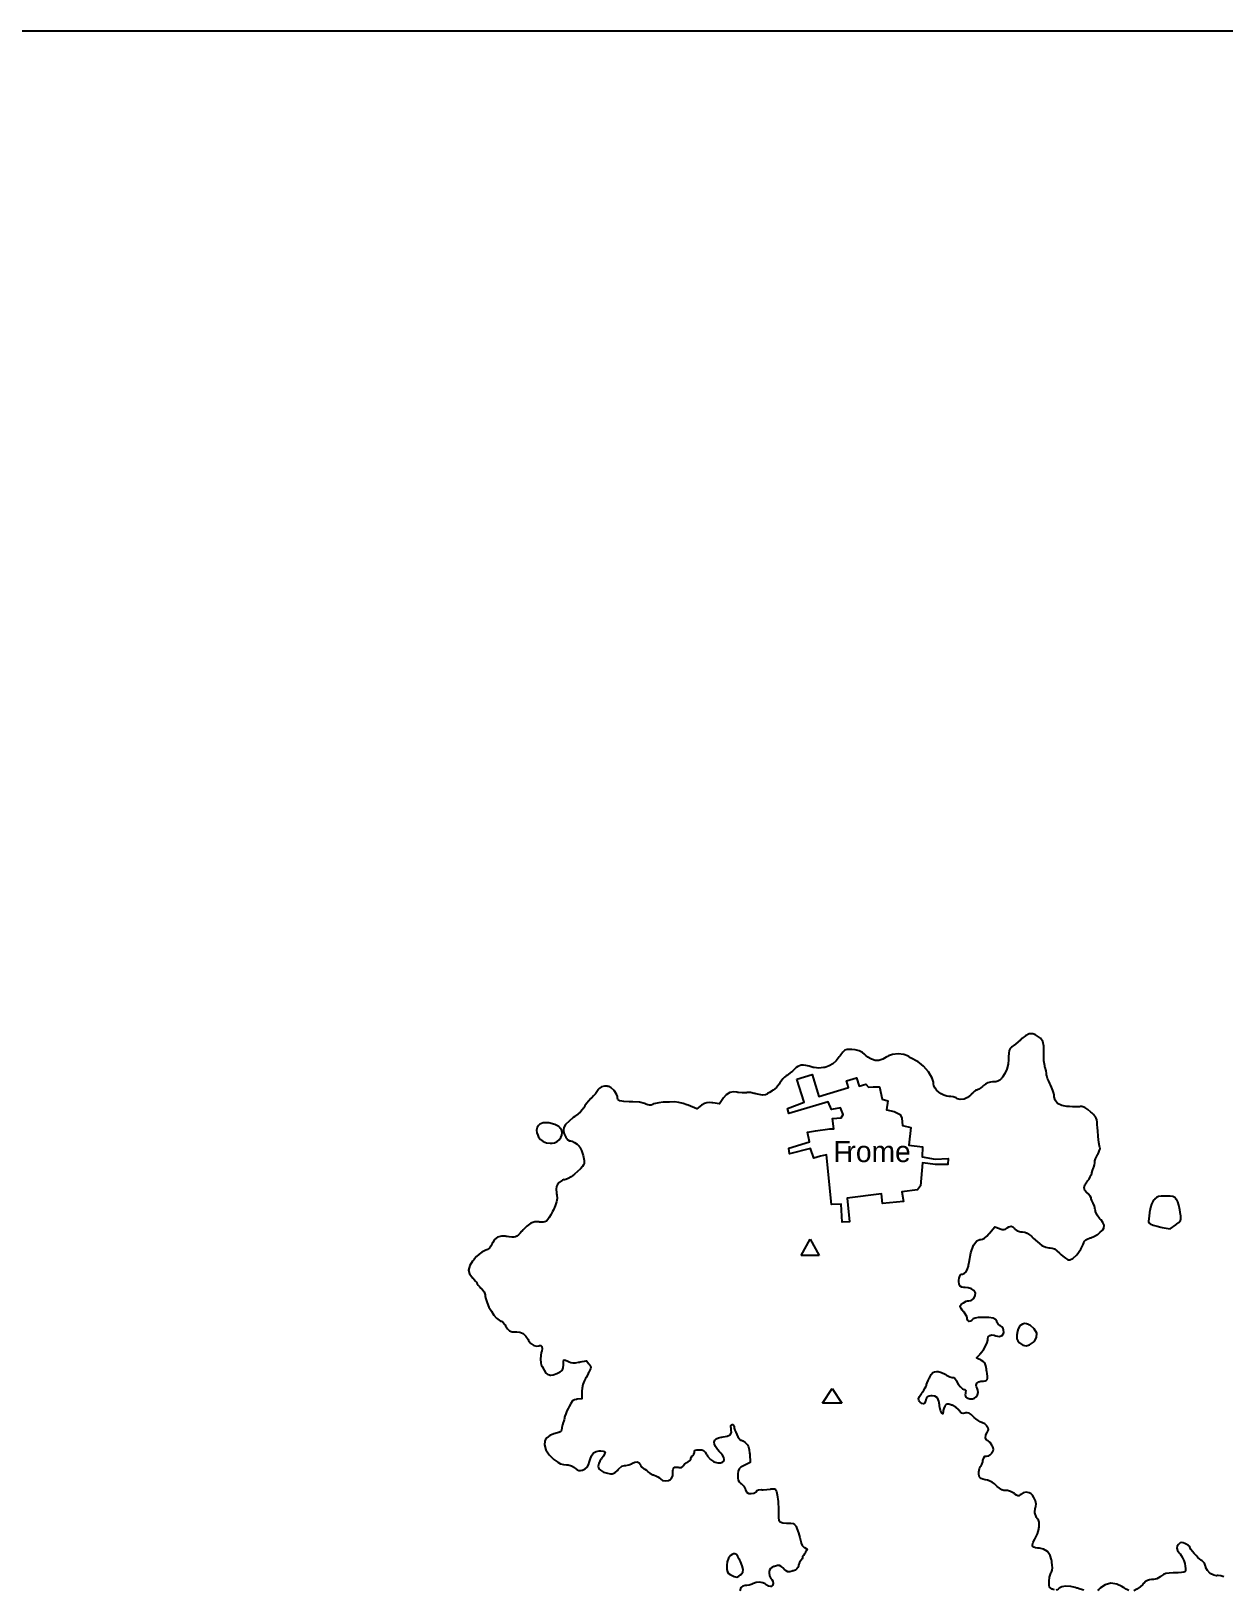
# Model space of a CAD drawing. Extents: x 0 to 24000, y 0 to 24000.
# Drawn here: x 4274 to 8164, y 18917 to 24000 of the extents above; entities that cross this region are included whole.
import ezdxf

# ---------------------------------------------------------------- set-up
doc = ezdxf.new("R2010")
doc.units = 0
for name, color, linetype in [('01A-WaterbodyTidal', 7, 'Continuous'), ('01B-LandmassTidal', 7, 'Continuous'), ('03C-BuiltUpHistoric', 7, 'Continuous'), ('06B-FeaturesSummit', 7, 'Continuous'), ('xx-NamesPlacesXXX', 7, 'Continuous')]:
    doc.layers.add(name, color=color, linetype=linetype)

msp = doc.modelspace()

# ---------------------------------------------------------------- linework, layer by layer
at = {"layer": '01A-WaterbodyTidal'}
msp.add_lwpolyline([(0, 0), (24000, 0), (24000, 24000), (0, 24000)], close=True, dxfattribs=at)
at = {"layer": '01B-LandmassTidal'}
for points in [[(7611.8, 18917), (7606.9, 18918.7), (7605.4, 18919.3), (7603.7, 18920), (7599.1, 18922.4), (7595.5, 18926.3), (7594, 18932.2), (7593.6, 18939.3), (7593.6, 18941.7), (7593.6, 18945.8), (7595.4, 18958.3), (7599.3, 18971.2), (7600.3, 18973.1), (7601.2, 18975), (7603.4, 18981), (7604.8, 18988.6), (7604.3, 18997.9), (7602.9, 19007.5), (7602.2, 19010.7), (7601.3, 19015.5), (7596.9, 19029.7), (7588.4, 19042.6), (7575.8, 19050.3), (7562.7, 19053.2), (7558.3, 19053.4), (7556, 19053.6), (7549.3, 19054.4), (7543.8, 19056.1), (7540.8, 19058.9), (7539.7, 19062.1), (7539.5, 19063.2), (7539.3, 19064.5), (7541.5, 19073.3), (7546.8, 19083), (7548.1, 19084.8), (7549.6, 19086.9), (7555.9, 19100), (7560.2, 19115.3), (7560.7, 19118.5), (7561, 19121.3), (7561.8, 19129.8), (7561.4, 19137.8), (7559.2, 19144.2), (7556, 19149.1), (7554.8, 19150.6), (7552.6, 19153.6), (7547.3, 19168.5), (7548.8, 19184.5), (7550.1, 19187.9), (7550.9, 19189.9), (7551.3, 19196.7), (7549.2, 19207.3), (7544.3, 19218.4), (7539.2, 19226), (7537.2, 19228.2), (7535.6, 19230.1), (7529.1, 19233.9), (7519.3, 19235.6), (7508.9, 19233.2), (7501.3, 19228.7), (7499.1, 19226.7), (7498.2, 19225.9), (7495.3, 19223.9), (7491.8, 19223.6), (7487.4, 19225.8), (7482.3, 19229.7), (7480.7, 19231), (7478.7, 19232.7), (7468.3, 19238.4), (7457.9, 19240.8), (7454.4, 19240.8), (7452.4, 19240.8), (7446.4, 19241.5), (7439.2, 19243.9), (7431.6, 19248.8), (7424.9, 19254.5), (7422.7, 19256.5), (7420.9, 19258.1), (7415.4, 19262.5), (7407.7, 19268), (7400.6, 19272.1), (7396.3, 19273.9), (7394.8, 19274.1), (7392.4, 19274.6), (7385.1, 19276.1), (7377.7, 19278), (7372.3, 19279.9), (7368.6, 19282.2), (7366.4, 19285), (7365.3, 19288.7), (7364.9, 19293.5), (7365, 19298.1), (7365.1, 19299.6), (7365.1, 19301.9), (7366.9, 19312.5), (7369.9, 19319.2), (7370.5, 19319.6), (7371.1, 19320), (7374.5, 19325.9), (7377.3, 19335.2), (7377.6, 19337.2), (7378, 19339.4), (7380.9, 19348.3), (7384, 19352.9), (7385.1, 19352.9), (7385.6, 19353), (7390, 19353.5), (7394.8, 19354), (7395.6, 19354.1), (7397.1, 19354.1), (7401.6, 19357.4), (7406.9, 19363.3), (7407.8, 19364.7), (7408.7, 19366), (7411.3, 19370.4), (7412.5, 19375.1), (7411.5, 19380.3), (7409.1, 19386), (7408.2, 19387.8), (7407.3, 19389.6), (7401.4, 19397.7), (7395.2, 19403.1), (7394.1, 19403.5), (7392.5, 19404), (7388.4, 19407.3), (7386.2, 19413.5), (7387.4, 19421.7), (7390.6, 19428.8), (7392.1, 19430.9), (7393, 19432.3), (7395.4, 19436.5), (7396.5, 19440.7), (7395.4, 19444.9), (7393, 19449.2), (7392.1, 19450.5), (7391.2, 19451.9), (7384.3, 19458.2), (7376.3, 19462.4), (7374.9, 19462.7), (7373.5, 19463.1), (7369.4, 19465), (7362.6, 19469.1), (7355.2, 19474.5), (7349.9, 19479.1), (7348.2, 19480.7), (7346, 19482.8), (7339.3, 19488.7), (7332.6, 19493.1), (7326.7, 19494.5), (7321.6, 19494.1), (7320, 19493.7), (7318.4, 19493.4), (7313.6, 19492.9), (7308.8, 19493.8), (7304.6, 19497), (7301.1, 19501.5), (7300, 19503.1), (7298.6, 19504.9), (7289.2, 19513.1), (7277.8, 19519.1), (7275.3, 19519.9), (7273.2, 19520.6), (7266.7, 19522.3), (7261.2, 19522.7), (7257.4, 19521), (7254.8, 19518.2), (7254.1, 19517.2), (7253.3, 19516.2), (7250.2, 19509.2), (7248.6, 19502.5), (7248.6, 19500.3), (7248.6, 19498.2), (7247.1, 19491.8), (7243.5, 19493), (7239.5, 19501.8), (7237.2, 19512.4), (7236.9, 19516), (7236.5, 19520.3), (7234.2, 19533.1), (7229.4, 19543.8), (7221.5, 19549), (7212.7, 19549.9), (7209.8, 19549.7), (7207.9, 19549.6), (7202.4, 19548.6), (7197.5, 19546.4), (7194.4, 19542.5), (7192.3, 19537.6), (7191.8, 19536), (7191.1, 19533.8), (7188.3, 19527.4), (7184.2, 19523.8), (7178.9, 19525), (7173.7, 19529.3), (7172.2, 19530.9), (7171.2, 19532), (7168.5, 19535.6), (7168.1, 19540.5), (7171.5, 19547.8), (7177.6, 19557.2), (7179.6, 19560.3), (7181, 19562.4), (7185.1, 19568.9), (7189.6, 19576.2), (7192.6, 19581.7), (7193.7, 19583.6), (7193.7, 19584.2), (7193.7, 19584.9), (7194.5, 19587), (7196.6, 19592.4), (7199.7, 19599.7), (7202.6, 19606), (7203.5, 19608.1), (7204.9, 19611.1), (7209.4, 19619.7), (7214.2, 19625.9), (7219.9, 19628.4), (7226.2, 19628.9), (7228.2, 19628.9), (7231.8, 19628.9), (7242.7, 19626.3), (7255, 19620.7), (7257.2, 19619.1), (7259.2, 19617.7), (7269.8, 19612.2), (7277.4, 19609.3), (7280, 19609.3), (7281.7, 19609.3), (7286.9, 19606.5), (7291.5, 19600.4), (7292.1, 19598.7), (7293.1, 19596.1), (7297.4, 19588.4), (7304.4, 19579.3), (7311.9, 19572.7), (7316.7, 19570.1), (7318.4, 19570.1), (7319.3, 19570.1), (7322, 19567.5), (7321.7, 19560.8), (7321.1, 19558.7), (7320.8, 19557.3), (7320.3, 19552.9), (7320.8, 19548.7), (7322.8, 19545.6), (7325.6, 19543.6), (7326.6, 19543.1), (7328.6, 19542), (7335.4, 19539.9), (7343.6, 19539.7), (7350.8, 19542.1), (7356.5, 19546.7), (7360.5, 19552.9), (7362.2, 19560.4), (7361.4, 19568.8), (7358.9, 19575.5), (7357.6, 19577.5), (7356.6, 19579.1), (7355.5, 19585), (7358, 19591.4), (7364.3, 19595.9), (7371.3, 19597.6), (7373.7, 19597.6), (7375.3, 19597.6), (7380.3, 19597.8), (7385.4, 19598.7), (7389.1, 19600.5), (7391.5, 19603.5), (7392.6, 19608), (7392.7, 19614.1), (7391.8, 19622.2), (7390.6, 19629.9), (7390.1, 19632.4), (7389.4, 19636.4), (7387.1, 19648), (7383.9, 19657.1), (7379.2, 19662.3), (7373.6, 19665.3), (7371.7, 19666.1), (7369.8, 19666.9), (7362.2, 19670.6), (7358.4, 19672.9), (7358.4, 19673.6), (7358.4, 19674.8), (7361.8, 19678.7), (7368.5, 19686.3), (7370.1, 19688.1), (7372.7, 19690.9), (7379.4, 19700), (7386.9, 19712.4), (7391.9, 19724.1), (7393.7, 19731.5), (7393.7, 19734), (7393.7, 19736), (7395.4, 19742.2), (7400.2, 19747.2), (7407.5, 19748.7), (7414.6, 19747.4), (7416.8, 19746.5), (7420.1, 19745.2), (7430.9, 19743.6), (7441.1, 19747.1), (7446, 19755.9), (7445.4, 19765.9), (7444.2, 19768.9), (7443.8, 19770), (7439.8, 19775.5), (7434.6, 19779.1), (7433.7, 19779.4), (7432.6, 19779.8), (7427.4, 19784.2), (7423.8, 19790.3), (7423.5, 19791.6), (7423, 19793.6), (7419.5, 19798.9), (7411.4, 19803.4), (7397.4, 19805.5), (7381.4, 19805.8), (7376, 19805.7), (7372.7, 19805.7), (7362.5, 19805.1), (7353.1, 19803.7), (7346.7, 19801.4), (7343.5, 19798.9), (7342.7, 19797.9), (7341.6, 19796.6), (7337.1, 19793.4), (7332.1, 19792.8), (7328.4, 19795.8), (7327, 19800.6), (7327, 19802.2), (7327, 19803.2), (7326.1, 19806.3), (7323.7, 19811.8), (7319.9, 19817.9), (7316.5, 19822.3), (7315.3, 19823.7), (7314.1, 19825.1), (7310.8, 19829.2), (7307, 19834.7), (7304.4, 19839.3), (7303.5, 19841.7), (7303.5, 19842.6), (7303.5, 19843.9), (7306.7, 19847.7), (7314.3, 19853.7), (7323, 19858.4), (7328.2, 19860.1), (7329.8, 19859.8), (7332.2, 19859.4), (7340.1, 19861.1), (7348.3, 19867.4), (7353, 19876.9), (7353.3, 19885.2), (7352.5, 19887.6), (7352, 19889.3), (7348.2, 19893.7), (7340.2, 19898.7), (7329.6, 19902.1), (7320.6, 19903.3), (7317.6, 19903.3), (7315.4, 19903.3), (7308.8, 19904.4), (7303.3, 19908), (7300.4, 19914.6), (7299.6, 19922.3), (7299.6, 19924.9), (7299.6, 19927), (7300.3, 19933.6), (7302.2, 19940.4), (7305.2, 19944.9), (7308.1, 19946.5), (7309, 19946.5), (7310.9, 19946.5), (7316.7, 19948.5), (7323.3, 19954.4), (7328.2, 19963.8), (7330.9, 19973.1), (7331.3, 19976.2), (7332.9, 19986.2), (7339.1, 20015.8), (7347.5, 20041.7), (7357.8, 20055.9), (7367.4, 20060.1), (7370.5, 20060.1), (7372, 20060.1), (7376.5, 20061.2), (7382.8, 20064.6), (7390.2, 20070.9), (7397, 20078.1), (7399.2, 20080.5), (7416.8, 20100.9), (7432.5, 20095.4), (7434.6, 20094.7), (7441.1, 20092.9), (7447, 20092.2), (7451.3, 20093.5), (7454.6, 20095.7), (7455.6, 20096.6), (7457.2, 20098.1), (7462.8, 20101.5), (7469.6, 20102.9), (7475.9, 20100.7), (7480.3, 20096.7), (7481.5, 20095), (7482.5, 20093.5), (7490.1, 20088.2), (7502, 20085.2), (7505, 20084.8), (7507.4, 20084.6), (7514.5, 20083.2), (7522.5, 20080.1), (7530, 20075.3), (7536, 20070.2), (7538, 20068.4), (7542.2, 20064.1), (7555.7, 20051.7), (7570.6, 20040.7), (7583.5, 20034.6), (7592.5, 20032.7), (7595.6, 20032.7), (7597.6, 20032.7), (7603.7, 20032), (7611.1, 20029.1), (7619.3, 20023.1), (7627.4, 20015.7), (7630.1, 20013.1), (7632.2, 20011), (7638.9, 20004.9), (7646.9, 19998.7), (7653.6, 19994.9), (7657.4, 19993.5), (7658.7, 19993.5), (7661.8, 19993.5), (7671, 19998), (7684.4, 20010.2), (7697, 20027.9), (7704.9, 20043.7), (7706.9, 20049.2), (7707.5, 20050.5), (7709.7, 20054.4), (7713.8, 20058.5), (7719.6, 20061.8), (7725.6, 20064.2), (7727.7, 20064.8), (7729.9, 20065.5), (7741.8, 20070.5), (7751.3, 20075.7), (7752.4, 20076.6), (7753.4, 20077.6), (7760, 20083.4), (7766.3, 20088.7), (7767.3, 20089.5), (7769, 20091), (7772.8, 20097.1), (7773.5, 20106), (7769.4, 20115.6), (7763.1, 20123.4), (7760.6, 20125.6), (7758.3, 20127.8), (7750.2, 20138.7), (7745.4, 20151.3), (7744.9, 20154.2), (7744.5, 20156.5), (7741.4, 20168.3), (7737.5, 20177.9), (7736.7, 20178.9), (7735.9, 20180.1), (7732.6, 20186.8), (7730.8, 20192.1), (7730.8, 20193.8), (7730.8, 20195.7), (7727.4, 20201.2), (7720.7, 20208.9), (7719.1, 20210.3), (7716.7, 20212.4), (7710.7, 20219.6), (7707.9, 20228.4), (7710.7, 20238.1), (7716.7, 20247.4), (7719.1, 20250.3), (7720.3, 20251.9), (7723.9, 20256.9), (7728.1, 20263.8), (7731.4, 20270.3), (7732.9, 20274.1), (7733.2, 20275.4), (7733.5, 20276.7), (7735.8, 20285.1), (7738.6, 20293.3), (7739.1, 20294.6), (7739.6, 20295.9), (7741.5, 20303.3), (7742.6, 20309.4), (7742.6, 20311.4), (7742.6, 20312.6), (7743.3, 20315.9), (7745.4, 20322.3), (7748.5, 20329.7), (7751.3, 20335.5), (7752.4, 20337.3), (7753.3, 20339.1), (7755.9, 20344.5), (7758.5, 20351), (7759.9, 20355.9), (7760.1, 20358.1), (7759.8, 20358.5), (7759.2, 20359.6), (7758.1, 20364.3), (7756.2, 20376.1), (7754.2, 20395.1), (7752.5, 20415.6), (7752, 20422.4), (7751.8, 20425.3), (7751, 20434), (7750.1, 20442.8), (7749, 20449.6), (7747.4, 20455), (7745.3, 20459.4), (7742.3, 20463.3), (7738.4, 20467.6), (7734.5, 20471.4), (7733.2, 20472.6), (7730.2, 20475.4), (7720.6, 20483.5), (7710, 20490.4), (7701, 20493.5), (7695.3, 20493.5), (7693.6, 20492.9), (7692.7, 20492.6), (7688.8, 20492.1), (7680.4, 20492), (7669.6, 20492.4), (7660.5, 20493.1), (7657.5, 20493.3), (7652, 20493.9), (7635.8, 20496.9), (7621.4, 20503.3), (7613.3, 20513.6), (7610.3, 20524.8), (7610.1, 20528.6), (7609.9, 20530.5), (7608.7, 20536.2), (7605.9, 20545.7), (7602, 20556.1), (7598.8, 20563.7), (7597.5, 20566.3), (7596.3, 20568.6), (7592.9, 20575.8), (7589.1, 20585.1), (7586.7, 20593), (7585.8, 20597.1), (7585.8, 20598.4), (7585.8, 20601.2), (7584.2, 20609.7), (7581.1, 20621.1), (7580.3, 20623.1), (7579.5, 20625.6), (7576.9, 20642.1), (7576.4, 20663.1), (7576.8, 20667.8), (7577.1, 20673.3), (7576.9, 20689.8), (7573.6, 20705.1), (7565.9, 20716), (7556.3, 20723.1), (7552.8, 20725), (7549.9, 20726.7), (7540.3, 20730.5), (7529.1, 20730.5), (7516.9, 20724.3), (7504.9, 20714.7), (7501.1, 20711.3), (7498.9, 20709.5), (7492.4, 20703.9), (7484, 20696.8), (7476.8, 20690.9), (7472.9, 20687.9), (7471.7, 20687), (7470.3, 20686), (7466.7, 20682.6), (7463.8, 20676.6), (7462.3, 20667), (7461.6, 20655.2), (7461.5, 20651.3), (7461.4, 20646.3), (7460.2, 20631), (7456.5, 20614.9), (7449.5, 20600.7), (7441.3, 20589.4), (7438.4, 20585.8), (7437, 20584.2), (7432.6, 20579.7), (7427, 20576), (7420.3, 20574.2), (7413.6, 20573.7), (7411.3, 20573.7), (7409, 20573.7), (7402.2, 20573.1), (7394.5, 20571), (7386.9, 20566.8), (7380.1, 20561.7), (7378, 20560), (7376.4, 20558.7), (7371.2, 20554.7), (7365.1, 20550.3), (7360, 20547.4), (7357.6, 20546.3), (7356.8, 20546.3), (7356.1, 20546.3), (7353.9, 20545.3), (7349.7, 20542.4), (7344.7, 20538.1), (7340.8, 20534.3), (7339.6, 20532.9), (7337, 20530.1), (7328.1, 20522.9), (7316.3, 20517.4), (7304.2, 20516.6), (7294.9, 20519), (7292.1, 20520.4), (7290.6, 20521.3), (7281, 20524.8), (7273.2, 20526.6), (7270.6, 20526.6), (7268.1, 20526.6), (7260.6, 20527.6), (7251, 20530.3), (7242, 20534.5), (7233.9, 20539.9), (7227.1, 20546.3), (7221.8, 20553.5), (7218.4, 20561.1), (7217.2, 20567), (7217.2, 20569), (7217.2, 20573.3), (7212.6, 20586.3), (7200.5, 20606.6), (7184, 20625.4), (7171.1, 20636.2), (7166.3, 20638.8), (7164.3, 20639.9), (7158.4, 20643.3), (7150, 20648), (7142.3, 20652.6), (7137.6, 20655.4), (7136.1, 20656.4), (7132.5, 20658.7), (7120.2, 20662.8), (7101.5, 20665), (7082.8, 20662.8), (7070.3, 20658.7), (7066.7, 20656.4), (7063, 20654.1), (7051.4, 20648.1), (7038.7, 20644), (7027, 20644), (7017.8, 20646.5), (7015, 20647.8), (7012.8, 20648.8), (7002.5, 20654.8), (6995, 20660.6), (6994.2, 20661.5), (6992.3, 20663.7), (6985.6, 20669.1), (6974.6, 20674.8), (6961.7, 20678.3), (6950.8, 20679.6), (6947.2, 20679.6), (6944.3, 20679.6), (6935.7, 20679.2), (6928.1, 20676.8), (6921.3, 20670.8), (6914.5, 20662.1), (6912.3, 20659.2), (6909.1, 20654.9), (6899.1, 20642.5), (6888.4, 20632.1), (6877, 20625.7), (6865.8, 20622.1), (6862.1, 20621.1), (6858.2, 20620.3), (6842.7, 20618.5), (6828.2, 20620.3), (6824.8, 20621.1), (6821.5, 20622), (6811.6, 20624.5), (6801, 20626.7), (6792.5, 20627.8), (6785.6, 20627.8), (6779.7, 20626.5), (6774.5, 20624.1), (6769.3, 20620.3), (6765.1, 20616.5), (6763.7, 20615.3), (6762, 20613.7), (6756.9, 20609.1), (6749.6, 20603), (6742.5, 20597.6), (6738.2, 20594.6), (6736.6, 20593.7), (6735.2, 20592.8), (6731.1, 20589.3), (6725.3, 20583.3), (6719.6, 20576.2), (6716.1, 20570.9), (6715.1, 20569), (6713.7, 20566.6), (6704.6, 20555), (6694.3, 20546.5), (6692.3, 20545.5), (6690.5, 20544.6), (6681.6, 20539.6), (6675.6, 20535.4), (6675.1, 20534.9), (6673.9, 20533.7), (6668.8, 20531.7), (6659.4, 20530.7), (6647.8, 20532.1), (6637.9, 20534.6), (6634.7, 20535.7), (6632.4, 20536.4), (6620.2, 20538.8), (6608.7, 20538.8), (6606.9, 20538.4), (6605.1, 20538), (6593.4, 20537.5), (6581.1, 20539), (6579, 20539.6), (6575.6, 20540.5), (6564.8, 20541.5), (6552.2, 20538.7), (6540.8, 20531.1), (6532.4, 20521.8), (6530, 20518.4), (6519, 20502.7), (6497.5, 20505.5), (6494.5, 20505.9), (6485.6, 20506.6), (6477.2, 20505.9), (6469.7, 20503), (6462.8, 20498.8), (6460.6, 20497.3), (6445, 20486.3), (6416.3, 20497.6), (6412.4, 20499.3), (6400.3, 20503.7), (6386.9, 20507), (6372, 20508.2), (6356.4, 20508), (6351.3, 20507.9), (6347.2, 20507.8), (6335.1, 20507.1), (6321.1, 20505.7), (6310, 20503.6), (6304.4, 20502), (6302.7, 20501.2), (6301.1, 20500.4), (6296.1, 20498.3), (6290.8, 20497.4), (6285, 20498.7), (6279.1, 20501), (6277.2, 20502), (6274.8, 20503.1), (6258.4, 20507.1), (6236.9, 20508.6), (6229.7, 20508.6), (6224.2, 20508.7), (6207.4, 20509.4), (6194.1, 20511.7), (6187.8, 20516.1), (6186.2, 20521.7), (6186.2, 20523.5), (6186.2, 20526.2), (6183.2, 20534.2), (6175.7, 20545.4), (6165.6, 20554.5), (6157.6, 20558.7), (6154.9, 20559.2), (6152.3, 20559.8), (6144.1, 20559.8), (6134.1, 20557.4), (6126.1, 20552.5), (6122.1, 20547.7), (6121.5, 20545.9), (6121.1, 20544.9), (6119.1, 20541.6), (6114.4, 20535.3), (6108.1, 20527.8), (6102.7, 20521.9), (6100.8, 20520), (6098.7, 20518), (6092.9, 20511.9), (6085.8, 20503.4), (6080.1, 20495.7), (6077.3, 20491.4), (6076.5, 20489.8), (6075.7, 20488.2), (6072.3, 20484), (6065.4, 20476.6), (6056.6, 20468.6), (6049.5, 20462.7), (6047, 20460.8), (6042.3, 20457.2), (6028.5, 20446.1), (6017.1, 20434.7), (6011.4, 20424.8), (6009.8, 20417.1), (6009.8, 20414.5), (6009.8, 20411.8), (6012, 20403.8), (6017.4, 20393.1), (6024.5, 20384.9), (6030, 20381.6), (6031.8, 20381.6), (6033.5, 20381.6), (6038.8, 20380.1), (6046.7, 20376.1), (6054.4, 20370.6), (6059.4, 20365.8), (6060.8, 20364), (6063.2, 20360.7), (6068.8, 20349.8), (6074.7, 20333.4), (6077.5, 20317.6), (6077.4, 20308), (6076.5, 20305.2), (6075.9, 20303.4), (6072.6, 20298.3), (6065.5, 20290), (6056.1, 20281.1), (6045.7, 20272.3), (6035, 20264.5), (6025.3, 20258.5), (6017.4, 20255), (6013.4, 20254.4), (6012.6, 20255), (6012, 20255.3), (6006.7, 20253.1), (5998.9, 20247.4), (5997.3, 20246), (5995.5, 20244.3), (5990.6, 20239.1), (5987.4, 20232.6), (5986.7, 20223.6), (5987.5, 20212.4), (5987.9, 20208.7), (5988.3, 20205), (5989.1, 20193.8), (5988, 20182.3), (5983.6, 20169.8), (5977.2, 20156), (5974.9, 20151.5), (5973.5, 20148.6), (5969.1, 20140.1), (5963.9, 20131.2), (5959.2, 20124.5), (5954.5, 20120), (5949.6, 20117.2), (5944.1, 20115.9), (5937.8, 20115.9), (5932.1, 20116.7), (5930.2, 20117), (5927.1, 20117.6), (5917.1, 20117.3), (5904.2, 20112.8), (5890.6, 20102.9), (5879, 20091.3), (5875.3, 20087.2), (5873.8, 20085.4), (5869, 20080.2), (5863.6, 20074.8), (5858.6, 20071.1), (5853.6, 20068.7), (5848, 20067.6), (5841.5, 20067.5), (5833.5, 20068.4), (5826.1, 20069.5), (5823.6, 20070), (5819.7, 20070.6), (5808, 20070.9), (5795.6, 20067.5), (5785.8, 20059.6), (5779.6, 20050.2), (5778.1, 20046.8), (5777.1, 20044.5), (5773.6, 20037.7), (5768.6, 20031.5), (5762, 20026.7), (5755, 20023.4), (5752.7, 20022.5), (5750.3, 20021.6), (5743.5, 20018.2), (5735, 20012.2), (5726.5, 20004.1), (5719.5, 19995.9), (5717.4, 19993.1), (5714, 19988.7), (5705, 19974.7), (5700.5, 19960.2), (5703.4, 19947.6), (5710.9, 19937.6), (5713.8, 19934.7), (5715.2, 19933.4), (5719.1, 19929.2), (5723.5, 19924.2), (5726.5, 19920.1), (5727.6, 19918.1), (5727.6, 19917.4), (5727.6, 19916.9), (5728.7, 19915), (5731.6, 19911.1), (5736, 19906.3), (5739.9, 19902.3), (5741.3, 19901), (5743.7, 19898.7), (5751.8, 19888.7), (5755, 19879.7), (5755, 19876.7), (5755, 19874), (5756.6, 19866), (5760.9, 19853.3), (5767.3, 19839.5), (5775.1, 19825.9), (5783.6, 19813.3), (5792.2, 19803.1), (5800.1, 19796.2), (5805.1, 19793.6), (5806.7, 19793.6), (5808.2, 19793.6), (5812.7, 19789.8), (5818.6, 19782.7), (5819.7, 19781), (5821.5, 19777.9), (5827.5, 19768.8), (5834.5, 19761.9), (5842.8, 19759), (5851.6, 19758.6), (5854.6, 19758.7), (5857.9, 19758.9), (5868, 19758), (5878.8, 19753.5), (5887.9, 19744.4), (5894.6, 19733.8), (5896.5, 19730.1), (5897.9, 19727.4), (5903.7, 19720.5), (5913.1, 19714), (5923, 19711.5), (5930, 19712.5), (5931.8, 19713.6), (5932.7, 19714.2), (5936.4, 19714.2), (5939.5, 19710.4), (5940.4, 19703.3), (5939.5, 19696.3), (5938.9, 19694), (5938, 19691), (5936.3, 19681.8), (5935.4, 19669.3), (5936.1, 19658), (5937.5, 19651.3), (5938.5, 19649.3), (5940.5, 19645.2), (5946.8, 19633.2), (5953.1, 19623.9), (5959, 19619.5), (5964.5, 19618.1), (5966.3, 19617.9), (5968.9, 19617.7), (5976.9, 19618.8), (5989, 19622.6), (5999.9, 19628.2), (6005.5, 19632.5), (6006.7, 19634.4), (6007.1, 19635), (6008.8, 19641.8), (6009.8, 19650.7), (6009.8, 19653.6), (6009.8, 19656), (6010.1, 19663), (6011.9, 19667.1), (6016.9, 19666.3), (6024.3, 19662.7), (6026.7, 19661.4), (6028.4, 19660.5), (6034, 19658.4), (6041.1, 19657.1), (6049.7, 19657.7), (6058.9, 19659.3), (6062, 19659.9), (6064.2, 19660.4), (6071.1, 19661.7), (6078.6, 19663), (6083.8, 19663.6), (6085.7, 19663.6), (6085.9, 19663.4), (6085.9, 19663.2), (6088.5, 19659.9), (6092.7, 19654.5), (6093.7, 19653.2), (6094.8, 19652), (6097.9, 19648.1), (6099.4, 19643.8), (6098.1, 19638.3), (6095.1, 19631.9), (6094.1, 19629.7), (6093.1, 19627.7), (6088.1, 19617.7), (6084.3, 19610.1), (6083.9, 19609.3), (6082.2, 19606.5), (6077.7, 19597.6), (6073.7, 19586.8), (6071.4, 19575.5), (6070.6, 19565.6), (6070.6, 19562.3), (6069.8, 19540.7), (6054.5, 19538.7), (6052.3, 19538.5), (6045.7, 19537), (6039.6, 19533.3), (6033.9, 19525.4), (6028.4, 19514.9), (6026.7, 19511.3), (6025.3, 19508.8), (6021.6, 19501), (6017.5, 19491.3), (6014.8, 19483.6), (6013.7, 19480), (6013.7, 19478.8), (6013.7, 19476.9), (6012.6, 19471.5), (6010.4, 19465.2), (6009.8, 19464.2), (6009.3, 19463.3), (6006.9, 19455.7), (6005.2, 19446.7), (6005.1, 19445.1), (6005, 19443.5), (6004.2, 19438.9), (6002.3, 19434.7), (5999, 19432.1), (5995.4, 19430.8), (5994.1, 19430.5), (5990.2, 19429.7), (5978.6, 19426.1), (5965.8, 19420.2), (5956.2, 19413), (5951.6, 19407.3), (5950.6, 19405.1), (5949.3, 19401.7), (5948.7, 19390.4), (5953.2, 19374.2), (5963.5, 19357.7), (5975, 19345.8), (5979.2, 19342.3), (5982.2, 19340), (5991.3, 19333.3), (6000.4, 19328.3), (6010.1, 19326.1), (6020.5, 19325.5), (6023.9, 19325.5), (6025.7, 19325.4), (6036.1, 19322.1), (6046.5, 19316), (6048.2, 19314.5), (6049.9, 19313.1), (6055.2, 19309.2), (6060.7, 19306.5), (6066, 19306.1), (6070.9, 19307.3), (6072.5, 19307.8), (6074.8, 19308.7), (6081.2, 19311.8), (6087, 19317), (6091.4, 19325.4), (6094.7, 19335.4), (6095.7, 19338.8), (6096.8, 19342.8), (6101.2, 19354.3), (6107.9, 19363.9), (6117.1, 19368.8), (6126.9, 19370.2), (6130.2, 19370.2), (6132.5, 19370.2), (6139.6, 19369.9), (6144.5, 19368.8), (6145.8, 19366.2), (6145.1, 19362.7), (6144.7, 19361.5), (6144.3, 19360.4), (6140.8, 19353.1), (6135.5, 19346.2), (6134.5, 19345.1), (6132.9, 19343.4), (6128.9, 19337.3), (6125.2, 19328.9), (6123.8, 19320.6), (6124.4, 19315), (6125.1, 19313.3), (6125.7, 19311.6), (6130.5, 19307.3), (6140.9, 19301.6), (6153.7, 19297.3), (6163.1, 19295.7), (6166.2, 19295.7), (6169.1, 19295.7), (6177.8, 19298.7), (6186.9, 19306.9), (6189, 19309.4), (6191, 19311.9), (6200.2, 19320.1), (6208.8, 19323.1), (6211.7, 19323.1), (6213.4, 19323.2), (6222.9, 19325), (6231.9, 19328.2), (6233.3, 19329), (6235.6, 19330.3), (6243.1, 19333.4), (6250.8, 19334.3), (6256.6, 19331.5), (6260, 19326.8), (6260.7, 19325.1), (6261.2, 19323.7), (6266, 19317.1), (6272.4, 19312.3), (6273.6, 19311.8), (6275, 19311.3), (6281.1, 19307.6), (6285.1, 19303.4), (6285.4, 19302.7), (6285.7, 19301.9), (6291.7, 19297.3), (6301.9, 19292.9), (6304.2, 19292.2), (6306, 19291.6), (6311.3, 19289.6), (6317.9, 19286.3), (6323.2, 19282.8), (6325.9, 19280.6), (6326.6, 19279.6), (6327.7, 19278), (6333.3, 19274.4), (6342.7, 19272.4), (6352.4, 19273.7), (6358.8, 19276.9), (6360.3, 19278.4), (6361.7, 19279.8), (6366.4, 19288.6), (6367.3, 19299), (6366.9, 19301.2), (6366.8, 19301.6), (6367.1, 19305.6), (6368.2, 19310.8), (6368.5, 19311.8), (6368.8, 19312.7), (6370.3, 19315.5), (6373.2, 19317.4), (6377.7, 19317.8), (6382.9, 19317.2), (6384.6, 19316.9), (6387.1, 19316.3), (6395.5, 19316.3), (6399.8, 19319.6), (6400.3, 19320.8), (6400.7, 19321.7), (6405.4, 19327), (6412.4, 19332.5), (6414, 19333.3), (6415.6, 19334.1), (6422, 19339), (6425.4, 19343), (6425.4, 19344.3), (6425.4, 19345.6), (6427.1, 19349.4), (6430.4, 19353.8), (6431.2, 19354.5), (6432, 19355.2), (6435.4, 19360.1), (6437.1, 19365), (6437.1, 19366.6), (6437.1, 19367.6), (6437.8, 19370.3), (6440.3, 19372.6), (6445, 19373.8), (6450.9, 19374.1), (6452.8, 19374.1), (6455, 19374.1), (6461.4, 19373.6), (6467.3, 19371.4), (6472.3, 19366.2), (6476.9, 19359.2), (6478.3, 19356.8), (6480, 19353.7), (6489.2, 19342.3), (6499.5, 19335.7), (6501.8, 19334.9), (6504.6, 19334), (6513.2, 19332), (6522.3, 19331.6), (6529, 19333.2), (6533.2, 19336.8), (6534.7, 19341.9), (6533.3, 19348.6), (6528.9, 19356.4), (6523.4, 19363), (6521.4, 19365.1), (6519, 19367.5), (6512.2, 19375.1), (6505.9, 19384.3), (6502.4, 19392.2), (6501.6, 19399.2), (6503.6, 19405), (6508.5, 19409.7), (6516.1, 19413.3), (6523.9, 19415.2), (6526.5, 19415.6), (6530.9, 19416.3), (6544.1, 19418.9), (6553.8, 19423.3), (6557.6, 19430.1), (6557.5, 19438.4), (6557.1, 19441.1), (6556.8, 19443), (6556.1, 19448.7), (6556.3, 19453.3), (6557.8, 19455.8), (6559.9, 19456.4), (6560.6, 19456.4), (6561.6, 19456.4), (6564.7, 19454.4), (6566.5, 19450.9), (6566.5, 19449.7), (6566.5, 19448.5), (6567.2, 19444.8), (6569.2, 19438.4), (6572.1, 19431.1), (6575.6, 19423.6), (6579.2, 19416.7), (6582.9, 19410.9), (6586, 19406.9), (6587.9, 19405.5), (6588.5, 19405.5), (6590.2, 19405.5), (6595.3, 19402.7), (6603, 19397.4), (6604.5, 19396.1), (6606, 19394.7), (6610.3, 19390.2), (6613.9, 19383.5), (6616.1, 19374.1), (6617.2, 19363.2), (6617.4, 19359.6), (6619.4, 19332.9), (6599.8, 19323.1), (6597, 19321.7), (6588.6, 19317.1), (6582.7, 19311.9), (6580, 19304.7), (6579.2, 19295.9), (6579, 19292.9), (6578.8, 19290.1), (6578.7, 19281.8), (6579.9, 19274.5), (6583.1, 19269.3), (6587.6, 19265.5), (6589.2, 19264.3), (6590.9, 19263.1), (6598.1, 19255), (6602.6, 19246.2), (6603, 19244.7), (6603.3, 19243.1), (6606.9, 19236.2), (6612.6, 19232.1), (6613.9, 19231.8), (6615.9, 19231.2), (6622.3, 19231.2), (6631.1, 19233.1), (6638.1, 19236.5), (6641, 19239.7), (6641, 19240.8), (6641, 19241.4), (6645.9, 19243.3), (6655.5, 19244.1), (6657.8, 19243.9), (6661.6, 19243.9), (6673.1, 19244.5), (6685.1, 19245.9), (6686.9, 19246.3), (6688.5, 19246.6), (6693.4, 19247.1), (6698, 19246.5), (6701.2, 19244.3), (6703.5, 19241.1), (6704.1, 19240), (6705.2, 19238), (6707.2, 19227.6), (6709.9, 19205.7), (6711.5, 19179.7), (6711.8, 19161.1), (6711.5, 19154.9), (6711.5, 19152.4), (6712.5, 19144.9), (6716.7, 19138.8), (6725.9, 19135.8), (6737.5, 19135), (6741.3, 19135), (6744, 19135), (6751.8, 19134.6), (6758.8, 19133.3), (6763.6, 19130.7), (6766.4, 19127.5), (6767.2, 19126.3), (6768.5, 19124.2), (6771.7, 19117.2), (6776.5, 19103.7), (6781, 19087.7), (6784, 19075.2), (6784.9, 19071.1), (6785.1, 19069.6), (6788.8, 19062.1), (6794.3, 19056.4), (6795.4, 19055.8), (6796.5, 19055.2), (6801.6, 19052.4), (6805, 19050.5), (6805.2, 19050.3), (6805.4, 19050.1), (6803.7, 19046.3), (6799.4, 19040), (6798.2, 19038.5), (6797.1, 19037), (6792.4, 19029.7), (6790, 19024.8), (6790, 19023.2), (6790, 19022), (6788.4, 19018.4), (6785.2, 19014.4), (6784.5, 19013.8), (6783.7, 19013.1), (6779.8, 19006.8), (6776.9, 18998.3), (6776.6, 18996.6), (6776.3, 18994.9), (6774.8, 18990), (6771.7, 18985.4), (6766.4, 18982), (6760.3, 18979.6), (6758.2, 18978.9), (6755.8, 18978.2), (6748.6, 18976.2), (6742.1, 18976.2), (6736.2, 18979.5), (6730.3, 18984.9), (6728.4, 18986.8), (6726.5, 18988.6), (6720.6, 18993.9), (6715, 18997), (6708.5, 18996.8), (6701.1, 18994.6), (6698.6, 18993.8), (6696.4, 18993), (6689.9, 18990.3), (6684.8, 18986.7), (6682.2, 18981.9), (6681.1, 18976.4), (6681, 18974.6), (6680.8, 18972.4), (6681.9, 18962.6), (6686.3, 18954.5), (6687.6, 18953), (6689.2, 18951.4), (6692.6, 18945.5), (6694.1, 18937.7), (6692.2, 18931.4), (6688.3, 18928.3), (6686.9, 18928), (6685.9, 18927.8), (6679, 18929.4), (6671.4, 18933.6), (6670, 18934.6), (6667.8, 18936.4), (6660.3, 18940.3), (6649.6, 18942.6), (6638.3, 18941.4), (6629.5, 18938.4), (6626.9, 18937), (6625.3, 18936.2), (6616, 18932.9), (6608.2, 18931.1), (6605.7, 18931.1), (6603, 18931.1), (6594.7, 18929.8), (6588.1, 18924.7), (6584.8, 18914.2)], [(8163.9, 18959.3), (8154.1, 18963), (8144.7, 18964.2), (8143.2, 18964), (8140.2, 18963.5), (8130.7, 18964.8), (8119, 18970.6), (8109.8, 18980), (8105.4, 18988.7), (8104.8, 18991.9), (8104.3, 18994.4), (8100, 19004.6), (8092.5, 19012.2), (8090.3, 19013.4), (8089, 19014.2), (8085.2, 19017.2), (8079.2, 19022.5), (8073, 19028.8), (8066.7, 19035.7), (8061.1, 19042.5), (8056.5, 19048.7), (8053.4, 19053.8), (8052.3, 19056.5), (8052.3, 19057.3), (8052.3, 19058.4), (8048.2, 19061.5), (8040.4, 19066.3), (8038.6, 19067.1), (8036.7, 19068.1), (8030.8, 19070.6), (8025.7, 19071.6), (8021.7, 19070.2), (8018.1, 19067.4), (8017, 19066.3), (8015.4, 19064.9), (8011.2, 19059.9), (8009.8, 19053.4), (8012.7, 19046), (8018.1, 19038.5), (8020.1, 19036.2), (8021.4, 19034.6), (8024.9, 19029.5), (8029.1, 19021.4), (8032.9, 19012.5), (8035.9, 19003.3), (8038, 18994.6), (8039, 18986.9), (8038.7, 18980.8), (8037.7, 18977.7), (8037, 18977), (8036.4, 18976.4), (8032.9, 18975.3), (8025, 18974), (8014.3, 18973), (8005.2, 18972.7), (8002.1, 18972.7), (7997.9, 18972.6), (7985.3, 18972.1), (7974.3, 18970.5), (7966.3, 18967.2), (7960.4, 18962.8), (7958.6, 18961.3), (7956.2, 18959.3), (7945, 18953), (7933.7, 18950.7), (7930, 18950.7), (7927.8, 18950.7), (7921.5, 18950.2), (7914.8, 18948.2), (7908.6, 18944.3), (7903.4, 18939.4), (7901.7, 18937.8), (7899.2, 18935.1), (7891, 18927.5), (7880.2, 18919.2), (7870.5, 18913.6)], [(7707.4, 18916.7), (7695.2, 18919.8), (7686.6, 18922.3), (7683.8, 18923.3), (7679, 18924.8), (7664.4, 18928.2), (7648.1, 18929.4), (7634.9, 18927), (7626.7, 18922.9), (7624.6, 18920.9), (7623.6, 18920), (7620.3, 18917.7), (7616.4, 18916.4)], [(7853.4, 18915.6), (7845.4, 18919.9), (7838.8, 18923.8), (7836.7, 18925.2), (7831.5, 18928.5), (7814.6, 18936.2), (7794.9, 18939.1), (7776.2, 18933.9), (7761.7, 18924), (7757.5, 18920.1), (7756, 18918.8), (7751.2, 18915.1)]]:
    msp.add_lwpolyline(points, dxfattribs=at)
for points in [[(5930.6, 20433.8), (5928.9, 20431.8), (5924.5, 20425), (5922.2, 20416.7), (5923.3, 20407.7), (5926.6, 20399.5), (5927.9, 20396.9), (5929.3, 20394), (5934.9, 20386), (5943.7, 20378.9), (5955.2, 20374.9), (5966.5, 20373.8), (5970.2, 20373.8), (5972.8, 20373.8), (5980.5, 20375.2), (5989.4, 20379.1), (5996.6, 20385.1), (6001.9, 20392.3), (6005, 20400.5), (6005.5, 20409), (6003.3, 20417.2), (5999.7, 20423.1), (5998, 20424.7), (5994.7, 20428), (5982, 20435.1), (5962.3, 20440.4), (5943.6, 20440.2), (5932.8, 20436.2)], [(7937.4, 20190.3), (7935.9, 20188.7), (7932, 20183.4), (7927.8, 20175), (7924.4, 20163.9), (7922, 20152.9), (7921.3, 20149.1), (7920.8, 20146.2), (7919.6, 20137.2), (7918.5, 20127), (7918.1, 20119.5), (7918.3, 20116.3), (7918.6, 20115.8), (7919.5, 20114.4), (7923.7, 20111), (7932.8, 20106.7), (7945.8, 20102.8), (7958.6, 20100.1), (7962.9, 20099.3), (7988.4, 20094.6), (8006.8, 20108), (8009.4, 20109.9), (8016.8, 20115.6), (8022.1, 20121.4), (8023.6, 20127.6), (8023.2, 20134.4), (8022.9, 20136.6), (8022.3, 20141.7), (8020, 20157), (8016.9, 20171.6), (8013.2, 20182.3), (8009.8, 20188.7), (8008.4, 20190.7), (8007.3, 20192.2), (8003.5, 20196.5), (7997.8, 20199.7), (7988.9, 20201), (7977.9, 20201.3), (7974.3, 20201.3), (7970.6, 20201.3), (7959.7, 20200.9), (7950.4, 20199.5), (7943.8, 20196.2), (7938.9, 20191.9)], [(7499.9, 19779.1), (7498.5, 19777.9), (7493.2, 19768.9), (7489.7, 19756.2), (7489.3, 19753.2), (7488.9, 19750.5), (7488.2, 19742.6), (7488.9, 19735.4), (7491.9, 19729.4), (7496.4, 19724.2), (7498, 19722.6), (7500.2, 19720.3), (7508.1, 19714.8), (7518.5, 19712.6), (7529.8, 19716.2), (7539.7, 19722.8), (7542.6, 19725.3), (7545.9, 19728.3), (7553, 19739.8), (7553.9, 19754.7), (7545.5, 19769), (7532.8, 19779), (7528.1, 19781.4), (7526.2, 19782.4), (7520.1, 19784.6), (7513.3, 19785.4), (7506.8, 19783.6), (7501.5, 19780.4)], [(6562.6, 19033.8), (6560.4, 19033.1), (6554.4, 19029), (6548.2, 19020.7), (6544.3, 19009.1), (6543, 18998.3), (6543, 18994.6), (6543, 18991.8), (6543.3, 18983.2), (6544.8, 18976.1), (6548.8, 18971.1), (6554.1, 18967.4), (6555.9, 18966.4), (6558.5, 18964.8), (6566.6, 18960.7), (6575, 18959.1), (6582.2, 18961.5), (6587.9, 18966.2), (6589.6, 18967.9), (6591.2, 18969.6), (6595.1, 18975.4), (6596.4, 18983.8), (6593, 18995.7), (6587, 19009.7), (6584.9, 19014.2), (6583.5, 19017.2), (6579, 19026), (6574, 19032.6), (6568.9, 19034.8), (6564.1, 19034.3)]]:
    msp.add_lwpolyline(points, close=True, dxfattribs=at)
at = {"layer": '03C-BuiltUpHistoric'}
msp.add_lwpolyline([(6770.7, 20582.8), (6821.2, 20597.9), (6843.1, 20526.6), (6939.9, 20555.3), (6933.1, 20577.3), (6965.8, 20587), (6974, 20559.4), (6995.8, 20566.3), (7005.4, 20556.7), (7020.3, 20558.1), (7040.9, 20558.1), (7049, 20517), (7068.1, 20511.4), (7064, 20482.7), (7088.6, 20477.2), (7107.7, 20467.6), (7113.1, 20455.3), (7115.9, 20431.9), (7143.2, 20425), (7136.4, 20367.4), (7181.3, 20361.9), (7180, 20329), (7222.3, 20322.2), (7264.6, 20323.5), (7263.1, 20304.4), (7223.6, 20304.4), (7181.3, 20309.8), (7174.5, 20234.4), (7165, 20222), (7113.1, 20215.2), (7118.6, 20183.6), (7050.4, 20176.7), (7047.7, 20208.3), (6935.8, 20194.6), (6942.6, 20117.8), (6919.4, 20116.4), (6915.4, 20175.4), (6884, 20174), (6867.6, 20335.9), (6848.5, 20331.8), (6826.7, 20324.9), (6815.8, 20356.5), (6747.6, 20338.6), (6744.8, 20357.8), (6813, 20378.4), (6806.2, 20410), (6832.1, 20414.1), (6878.5, 20420.9), (6892.2, 20420.9), (6888, 20453.8), (6915.4, 20456.6), (6922.2, 20467.6), (6914, 20489.5), (6884, 20484), (6873.1, 20508.7), (6744.8, 20470.3), (6740.7, 20486.8), (6795.3, 20507.4)], close=True, dxfattribs=at)
at = {"layer": '06B-FeaturesSummit'}
for p, q in [((6785.7, 20008), (6814.8, 20060.9)), ((6814.8, 20060.9), (6843.9, 20008)), ((6843.9, 20008), (6785.7, 20008)), ((6854.5, 19526.5), (6886.2, 19574.1)), ((6886.2, 19574.1), (6918, 19526.5)), ((6918, 19526.5), (6854.5, 19526.5))]:
    msp.add_line(p, q, dxfattribs=at)

# ---------------------------------------------------------------- texts
at = {"layer": 'xx-NamesPlacesXXX'}
for s, height, p in [('F', 68.8, (6890.5, 20312.2)), ('rome', 68.78, (6933.1, 20312.2))]:
    msp.add_text(s, height=height, dxfattribs=at).set_placement(p)

doc.saveas('drawing.dxf')
